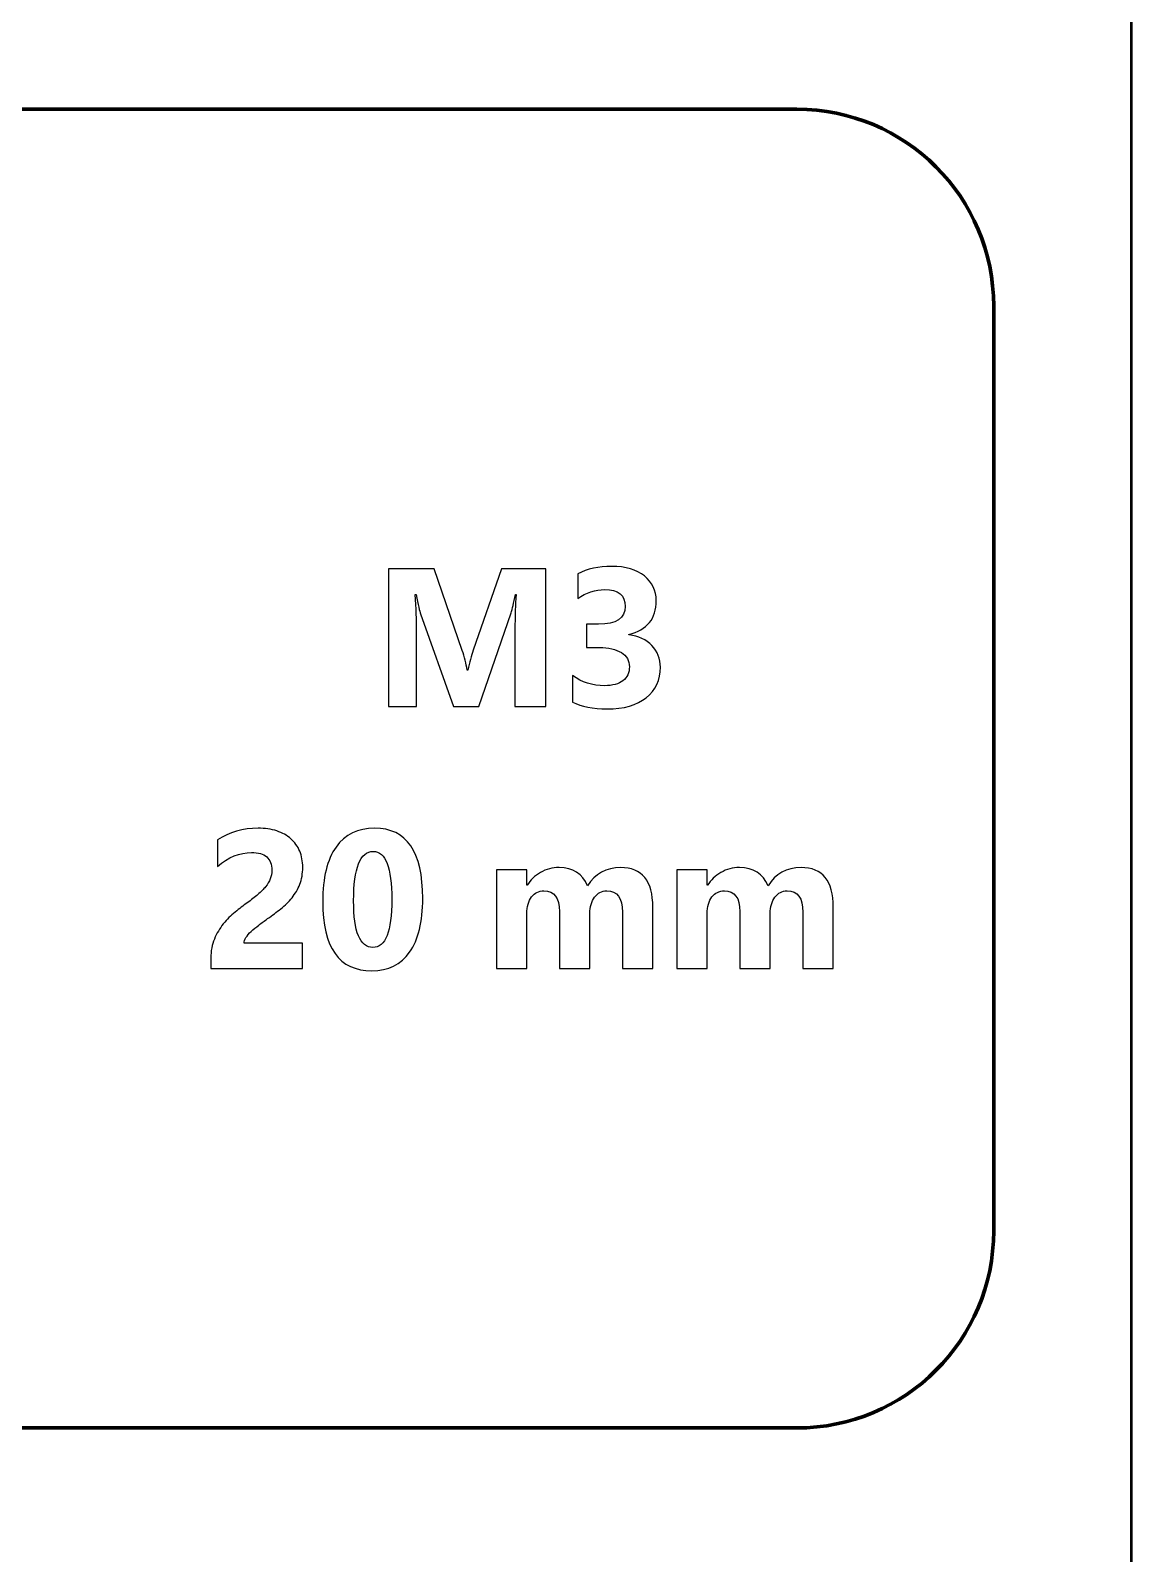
# Model space of a CAD drawing. Header units: centimetres. Extents: x -201 to 63, y -83 to 73.
# Drawn here: x -71.645 to -68.85, y -78.869 to -75 of the extents above; entities that cross this region are included whole.
import ezdxf

# ---------------------------------------------------------------- set-up
doc = ezdxf.new("R2010")
doc.units = ezdxf.units.CM
doc.header["$MEASUREMENT"] = 0
doc.layers.add('Layer 1', color=7, linetype='Continuous')

msp = doc.modelspace()

# ---------------------------------------------------------------- linework, layer by layer
at = {"layer": 'Layer 1', "color": 253, "lineweight": 53}
msp.add_open_spline([(-81.15, -82.3), (-81.15, -82.3), (-81.15, -67.7), (-81.15, -67.7), (-81.15, -67.7), (-81.15, -67.25817), (-80.79183, -66.9), (-80.35, -66.9), (-80.35, -66.9), (-80.35, -66.9), (-69.65, -66.9), (-69.65, -66.9), (-69.65, -66.9), (-69.20817, -66.9), (-68.85, -67.25817), (-68.85, -67.7), (-68.85, -67.7), (-68.85, -67.7), (-68.85, -82.3), (-68.85, -82.3), (-68.85, -82.3), (-68.85, -82.74183), (-69.20817, -83.1), (-69.65, -83.1), (-69.65, -83.1), (-69.65, -83.1), (-80.35, -83.1), (-80.35, -83.1), (-80.35, -83.1), (-80.79183, -83.1), (-81.15, -82.74183), (-81.15, -82.3)], degree=3, knots=[0, 0, 0, 0, 0.1111111, 0.1111111, 0.1111111, 0.1111111, 0.2222222, 0.2222222, 0.2222222, 0.2222222, 0.3333333, 0.3333333, 0.3333333, 0.3333333, 0.4444444, 0.4444444, 0.4444444, 0.4444444, 0.5555556, 0.5555556, 0.5555556, 0.5555556, 0.6666667, 0.6666667, 0.6666667, 0.6666667, 0.7777778, 0.7777778, 0.7777778, 0.7777778, 1, 1, 1, 1], dxfattribs=at)
at = {"layer": 'Layer 1', "lineweight": 100}
msp.add_open_spline([(-74.8, -78.05), (-74.8, -78.05), (-74.8, -75.7), (-74.8, -75.7), (-74.8, -75.7), (-74.8, -75.42386), (-74.57614, -75.2), (-74.3, -75.2), (-74.3, -75.2), (-74.3, -75.2), (-69.7, -75.2), (-69.7, -75.2), (-69.7, -75.2), (-69.42386, -75.2), (-69.2, -75.42386), (-69.2, -75.7), (-69.2, -75.7), (-69.2, -75.7), (-69.2, -78.05), (-69.2, -78.05), (-69.2, -78.05), (-69.2, -78.32614), (-69.42386, -78.55), (-69.7, -78.55), (-69.7, -78.55), (-69.7, -78.55), (-74.3, -78.55), (-74.3, -78.55), (-74.3, -78.55), (-74.57614, -78.55), (-74.8, -78.32614), (-74.8, -78.05)], degree=3, knots=[0, 0, 0, 0, 0.1111111, 0.1111111, 0.1111111, 0.1111111, 0.2222222, 0.2222222, 0.2222222, 0.2222222, 0.3333333, 0.3333333, 0.3333333, 0.3333333, 0.4444444, 0.4444444, 0.4444444, 0.4444444, 0.5555556, 0.5555556, 0.5555556, 0.5555556, 0.6666667, 0.6666667, 0.6666667, 0.6666667, 0.7777778, 0.7777778, 0.7777778, 0.7777778, 1, 1, 1, 1], dxfattribs=at)
at = {"layer": 'Layer 1'}
for points, knots in [([(-70.33741, -76.71742), (-70.33741, -76.71742), (-70.41533, -76.71742), (-70.41533, -76.71742), (-70.41533, -76.71742), (-70.41533, -76.71742), (-70.41533, -76.50792), (-70.41533, -76.50792), (-70.41533, -76.50792), (-70.41533, -76.48534), (-70.41433, -76.46034), (-70.41241, -76.433), (-70.41241, -76.433), (-70.41241, -76.433), (-70.41433, -76.433), (-70.41433, -76.433), (-70.41433, -76.433), (-70.41841, -76.4545), (-70.42208, -76.46992), (-70.42533, -76.47942), (-70.42533, -76.47942), (-70.42533, -76.47942), (-70.50733, -76.71742), (-70.50733, -76.71742), (-70.50733, -76.71742), (-70.50733, -76.71742), (-70.57183, -76.71742), (-70.57183, -76.71742), (-70.57183, -76.71742), (-70.57183, -76.71742), (-70.65533, -76.48184), (-70.65533, -76.48184), (-70.65533, -76.48184), (-70.65758, -76.4755), (-70.66124, -76.45917), (-70.66633, -76.433), (-70.66633, -76.433), (-70.66633, -76.433), (-70.66849, -76.433), (-70.66849, -76.433), (-70.66849, -76.433), (-70.66641, -76.4675), (-70.66533, -76.49775), (-70.66533, -76.52384), (-70.66533, -76.52384), (-70.66533, -76.52384), (-70.66533, -76.71742), (-70.66533, -76.71742), (-70.66533, -76.71742), (-70.66533, -76.71742), (-70.73641, -76.71742), (-70.73641, -76.71742), (-70.73641, -76.71742), (-70.73641, -76.71742), (-70.73641, -76.36734), (-70.73641, -76.36734), (-70.73641, -76.36734), (-70.73641, -76.36734), (-70.62091, -76.36734), (-70.62091, -76.36734), (-70.62091, -76.36734), (-70.62091, -76.36734), (-70.54933, -76.57484), (-70.54933, -76.57484), (-70.54933, -76.57484), (-70.54366, -76.59142), (-70.53949, -76.60809), (-70.53691, -76.62492), (-70.53691, -76.62492), (-70.53691, -76.62492), (-70.53541, -76.62492), (-70.53541, -76.62492), (-70.53541, -76.62492), (-70.53108, -76.6055), (-70.52641, -76.58867), (-70.52149, -76.57434), (-70.52149, -76.57434), (-70.52149, -76.57434), (-70.44999, -76.36734), (-70.44999, -76.36734), (-70.44999, -76.36734), (-70.44999, -76.36734), (-70.33741, -76.36734), (-70.33741, -76.36734), (-70.33741, -76.36734), (-70.33741, -76.36734), (-70.33741, -76.71742), (-70.33741, -76.71742)], [0, 0, 0, 0, 0.0434783, 0.0434783, 0.0434783, 0.0434783, 0.0869565, 0.0869565, 0.0869565, 0.0869565, 0.1304348, 0.1304348, 0.1304348, 0.1304348, 0.173913, 0.173913, 0.173913, 0.173913, 0.2173913, 0.2173913, 0.2173913, 0.2173913, 0.2608696, 0.2608696, 0.2608696, 0.2608696, 0.3043478, 0.3043478, 0.3043478, 0.3043478, 0.3478261, 0.3478261, 0.3478261, 0.3478261, 0.3913043, 0.3913043, 0.3913043, 0.3913043, 0.4347826, 0.4347826, 0.4347826, 0.4347826, 0.4782609, 0.4782609, 0.4782609, 0.4782609, 0.5217391, 0.5217391, 0.5217391, 0.5217391, 0.5652174, 0.5652174, 0.5652174, 0.5652174, 0.6086957, 0.6086957, 0.6086957, 0.6086957, 0.6521739, 0.6521739, 0.6521739, 0.6521739, 0.6956522, 0.6956522, 0.6956522, 0.6956522, 0.7391304, 0.7391304, 0.7391304, 0.7391304, 0.7826087, 0.7826087, 0.7826087, 0.7826087, 0.826087, 0.826087, 0.826087, 0.826087, 0.8695652, 0.8695652, 0.8695652, 0.8695652, 0.9130435, 0.9130435, 0.9130435, 0.9130435, 1, 1, 1, 1]), ([(-70.26933, -76.70592), (-70.26933, -76.70592), (-70.26933, -76.63884), (-70.26933, -76.63884), (-70.26933, -76.63884), (-70.24591, -76.65592), (-70.21858, -76.66442), (-70.18733, -76.66442), (-70.18733, -76.66442), (-70.16758, -76.66442), (-70.15224, -76.66017), (-70.14133, -76.65175), (-70.14133, -76.65175), (-70.13033, -76.64325), (-70.12483, -76.6315), (-70.12483, -76.61634), (-70.12483, -76.61634), (-70.12483, -76.60075), (-70.13158, -76.58867), (-70.14516, -76.58017), (-70.14516, -76.58017), (-70.15883, -76.57175), (-70.17749, -76.5675), (-70.20124, -76.5675), (-70.20124, -76.5675), (-70.20124, -76.5675), (-70.23366, -76.5675), (-70.23366, -76.5675), (-70.23366, -76.5675), (-70.23366, -76.5675), (-70.23366, -76.50842), (-70.23366, -76.50842), (-70.23366, -76.50842), (-70.23366, -76.50842), (-70.20366, -76.50842), (-70.20366, -76.50842), (-70.20366, -76.50842), (-70.15808, -76.50842), (-70.13533, -76.49334), (-70.13533, -76.463), (-70.13533, -76.463), (-70.13533, -76.4345), (-70.15283, -76.42034), (-70.18783, -76.42034), (-70.18783, -76.42034), (-70.21124, -76.42034), (-70.23399, -76.42784), (-70.25616, -76.443), (-70.25616, -76.443), (-70.25616, -76.443), (-70.25616, -76.38), (-70.25616, -76.38), (-70.25616, -76.38), (-70.23158, -76.36767), (-70.20291, -76.36142), (-70.17024, -76.36142), (-70.17024, -76.36142), (-70.13441, -76.36142), (-70.10658, -76.3695), (-70.08658, -76.38567), (-70.08658, -76.38567), (-70.06666, -76.40175), (-70.05666, -76.42267), (-70.05666, -76.44834), (-70.05666, -76.44834), (-70.05666, -76.49409), (-70.07991, -76.52275), (-70.12624, -76.53434), (-70.12624, -76.53434), (-70.12624, -76.53434), (-70.12624, -76.5355), (-70.12624, -76.5355), (-70.12624, -76.5355), (-70.10158, -76.53859), (-70.08199, -76.54759), (-70.06766, -76.5625), (-70.06766, -76.5625), (-70.05333, -76.57742), (-70.04616, -76.59567), (-70.04616, -76.61734), (-70.04616, -76.61734), (-70.04616, -76.65), (-70.05816, -76.67592), (-70.08208, -76.69492), (-70.08208, -76.69492), (-70.10599, -76.714), (-70.13908, -76.7235), (-70.18124, -76.7235), (-70.18124, -76.7235), (-70.21733, -76.7235), (-70.24674, -76.71767), (-70.26933, -76.70592)], [0, 0, 0, 0, 0.0416667, 0.0416667, 0.0416667, 0.0416667, 0.0833333, 0.0833333, 0.0833333, 0.0833333, 0.125, 0.125, 0.125, 0.125, 0.1666667, 0.1666667, 0.1666667, 0.1666667, 0.2083333, 0.2083333, 0.2083333, 0.2083333, 0.25, 0.25, 0.25, 0.25, 0.2916667, 0.2916667, 0.2916667, 0.2916667, 0.3333333, 0.3333333, 0.3333333, 0.3333333, 0.375, 0.375, 0.375, 0.375, 0.4166667, 0.4166667, 0.4166667, 0.4166667, 0.4583333, 0.4583333, 0.4583333, 0.4583333, 0.5, 0.5, 0.5, 0.5, 0.5416667, 0.5416667, 0.5416667, 0.5416667, 0.5833333, 0.5833333, 0.5833333, 0.5833333, 0.625, 0.625, 0.625, 0.625, 0.6666667, 0.6666667, 0.6666667, 0.6666667, 0.7083333, 0.7083333, 0.7083333, 0.7083333, 0.75, 0.75, 0.75, 0.75, 0.7916667, 0.7916667, 0.7916667, 0.7916667, 0.8333333, 0.8333333, 0.8333333, 0.8333333, 0.875, 0.875, 0.875, 0.875, 0.9166667, 0.9166667, 0.9166667, 0.9166667, 1, 1, 1, 1]), ([(-71.10316, -77.3185), (-71.10316, -77.3185), (-70.95474, -77.3185), (-70.95474, -77.3185), (-70.95474, -77.3185), (-70.95474, -77.3185), (-70.95474, -77.3825), (-70.95474, -77.3825), (-70.95474, -77.3825), (-70.95474, -77.3825), (-71.18766, -77.3825), (-71.18766, -77.3825), (-71.18766, -77.3825), (-71.18766, -77.3825), (-71.18766, -77.35617), (-71.18766, -77.35617), (-71.18766, -77.35617), (-71.18766, -77.33825), (-71.18466, -77.32217), (-71.17858, -77.30792), (-71.17858, -77.30792), (-71.17258, -77.29367), (-71.16499, -77.28092), (-71.15591, -77.26958), (-71.15591, -77.26958), (-71.14683, -77.25825), (-71.13683, -77.24825), (-71.12599, -77.23958), (-71.12599, -77.23958), (-71.11516, -77.23083), (-71.10491, -77.223), (-71.09508, -77.216), (-71.09508, -77.216), (-71.08483, -77.20867), (-71.07591, -77.20167), (-71.06816, -77.195), (-71.06816, -77.195), (-71.06041, -77.18833), (-71.05391, -77.18167), (-71.04858, -77.17508), (-71.04858, -77.17508), (-71.04333, -77.1685), (-71.03941, -77.16183), (-71.03674, -77.15508), (-71.03674, -77.15508), (-71.03416, -77.14833), (-71.03283, -77.14117), (-71.03283, -77.1335), (-71.03283, -77.1335), (-71.03283, -77.1185), (-71.03708, -77.10717), (-71.04558, -77.0995), (-71.04558, -77.0995), (-71.05399, -77.09192), (-71.06699, -77.08808), (-71.08441, -77.08808), (-71.08441, -77.08808), (-71.11449, -77.08808), (-71.14333, -77.1), (-71.17083, -77.12392), (-71.17083, -77.12392), (-71.17083, -77.12392), (-71.17083, -77.05608), (-71.17083, -77.05608), (-71.17083, -77.05608), (-71.14033, -77.03642), (-71.10599, -77.0265), (-71.06774, -77.0265), (-71.06774, -77.0265), (-71.04999, -77.0265), (-71.03416, -77.02883), (-71.02008, -77.0335), (-71.02008, -77.0335), (-71.00599, -77.03817), (-70.99408, -77.04475), (-70.98424, -77.05342), (-70.98424, -77.05342), (-70.97449, -77.062), (-70.96708, -77.0725), (-70.96191, -77.08475), (-70.96191, -77.08475), (-70.95683, -77.09708), (-70.95424, -77.11075), (-70.95424, -77.12592), (-70.95424, -77.12592), (-70.95424, -77.142), (-70.95674, -77.15633), (-70.96166, -77.16883), (-70.96166, -77.16883), (-70.96666, -77.18142), (-70.97324, -77.19283), (-70.98149, -77.20308), (-70.98149, -77.20308), (-70.98966, -77.21333), (-70.99916, -77.22275), (-71.00991, -77.23125), (-71.00991, -77.23125), (-71.02066, -77.23983), (-71.03183, -77.24808), (-71.04333, -77.256), (-71.04333, -77.256), (-71.05116, -77.26158), (-71.05866, -77.26708), (-71.06591, -77.2725), (-71.06591, -77.2725), (-71.07316, -77.278), (-71.07958, -77.28333), (-71.08508, -77.28867), (-71.08508, -77.28867), (-71.09066, -77.29392), (-71.09508, -77.29908), (-71.09833, -77.30417), (-71.09833, -77.30417), (-71.10158, -77.30917), (-71.10316, -77.314), (-71.10316, -77.3185)], [0, 0, 0, 0, 0.0333333, 0.0333333, 0.0333333, 0.0333333, 0.0666667, 0.0666667, 0.0666667, 0.0666667, 0.1, 0.1, 0.1, 0.1, 0.1333333, 0.1333333, 0.1333333, 0.1333333, 0.1666667, 0.1666667, 0.1666667, 0.1666667, 0.2, 0.2, 0.2, 0.2, 0.2333333, 0.2333333, 0.2333333, 0.2333333, 0.2666667, 0.2666667, 0.2666667, 0.2666667, 0.3, 0.3, 0.3, 0.3, 0.3333333, 0.3333333, 0.3333333, 0.3333333, 0.3666667, 0.3666667, 0.3666667, 0.3666667, 0.4, 0.4, 0.4, 0.4, 0.4333333, 0.4333333, 0.4333333, 0.4333333, 0.4666667, 0.4666667, 0.4666667, 0.4666667, 0.5, 0.5, 0.5, 0.5, 0.5333333, 0.5333333, 0.5333333, 0.5333333, 0.5666667, 0.5666667, 0.5666667, 0.5666667, 0.6, 0.6, 0.6, 0.6, 0.6333333, 0.6333333, 0.6333333, 0.6333333, 0.6666667, 0.6666667, 0.6666667, 0.6666667, 0.7, 0.7, 0.7, 0.7, 0.7333333, 0.7333333, 0.7333333, 0.7333333, 0.7666667, 0.7666667, 0.7666667, 0.7666667, 0.8, 0.8, 0.8, 0.8, 0.8333333, 0.8333333, 0.8333333, 0.8333333, 0.8666667, 0.8666667, 0.8666667, 0.8666667, 0.9, 0.9, 0.9, 0.9, 0.9333333, 0.9333333, 0.9333333, 0.9333333, 1, 1, 1, 1]), ([(-70.7785, -77.38858), (-70.86183, -77.38858), (-70.9035, -77.33008), (-70.9035, -77.21308), (-70.9035, -77.21308), (-70.9035, -77.15233), (-70.89225, -77.10608), (-70.86966, -77.07425), (-70.86966, -77.07425), (-70.84716, -77.04242), (-70.81441, -77.0265), (-70.77166, -77.0265), (-70.77166, -77.0265), (-70.69025, -77.0265), (-70.64958, -77.086), (-70.64958, -77.205), (-70.64958, -77.205), (-70.64958, -77.26425), (-70.66066, -77.30967), (-70.68291, -77.34125), (-70.68291, -77.34125), (-70.70508, -77.37283), (-70.737, -77.38858), (-70.7785, -77.38858)], [0, 0, 0, 0, 0.1428571, 0.1428571, 0.1428571, 0.1428571, 0.2857143, 0.2857143, 0.2857143, 0.2857143, 0.4285714, 0.4285714, 0.4285714, 0.4285714, 0.5714286, 0.5714286, 0.5714286, 0.5714286, 0.7142857, 0.7142857, 0.7142857, 0.7142857, 1, 1, 1, 1]), ([(-70.77508, -77.08542), (-70.80841, -77.08542), (-70.82508, -77.12725), (-70.82508, -77.21108), (-70.82508, -77.21108), (-70.82508, -77.29008), (-70.80875, -77.3295), (-70.77608, -77.3295), (-70.77608, -77.3295), (-70.74416, -77.3295), (-70.72816, -77.28883), (-70.72816, -77.20742), (-70.72816, -77.20742), (-70.72816, -77.12608), (-70.74383, -77.08542), (-70.77508, -77.08542)], [0, 0, 0, 0, 0.2, 0.2, 0.2, 0.2, 0.4, 0.4, 0.4, 0.4, 0.6, 0.6, 0.6, 0.6, 1, 1, 1, 1]), ([(-70.06541, -77.3825), (-70.06541, -77.3825), (-70.14233, -77.3825), (-70.14233, -77.3825), (-70.14233, -77.3825), (-70.14233, -77.3825), (-70.14233, -77.23992), (-70.14233, -77.23992), (-70.14233, -77.23992), (-70.14233, -77.20358), (-70.15566, -77.1855), (-70.18233, -77.1855), (-70.18233, -77.1855), (-70.195, -77.1855), (-70.20533, -77.19092), (-70.21333, -77.20183), (-70.21333, -77.20183), (-70.22133, -77.21275), (-70.22533, -77.22633), (-70.22533, -77.24258), (-70.22533, -77.24258), (-70.22533, -77.24258), (-70.22533, -77.3825), (-70.22533, -77.3825), (-70.22533, -77.3825), (-70.22533, -77.3825), (-70.30241, -77.3825), (-70.30241, -77.3825), (-70.30241, -77.3825), (-70.30241, -77.3825), (-70.30241, -77.23842), (-70.30241, -77.23842), (-70.30241, -77.23842), (-70.30241, -77.20317), (-70.31558, -77.1855), (-70.34175, -77.1855), (-70.34175, -77.1855), (-70.35491, -77.1855), (-70.3655, -77.19067), (-70.37333, -77.20108), (-70.37333, -77.20108), (-70.38125, -77.2115), (-70.38525, -77.22567), (-70.38525, -77.24358), (-70.38525, -77.24358), (-70.38525, -77.24358), (-70.38525, -77.3825), (-70.38525, -77.3825), (-70.38525, -77.3825), (-70.38525, -77.3825), (-70.46233, -77.3825), (-70.46233, -77.3825), (-70.46233, -77.3825), (-70.46233, -77.3825), (-70.46233, -77.1325), (-70.46233, -77.1325), (-70.46233, -77.1325), (-70.46233, -77.1325), (-70.38525, -77.1325), (-70.38525, -77.1325), (-70.38525, -77.1325), (-70.38525, -77.1325), (-70.38525, -77.17158), (-70.38525, -77.17158), (-70.38525, -77.17158), (-70.38525, -77.17158), (-70.38425, -77.17158), (-70.38425, -77.17158), (-70.38425, -77.17158), (-70.37625, -77.15825), (-70.36508, -77.14733), (-70.35066, -77.139), (-70.35066, -77.139), (-70.33625, -77.13058), (-70.3205, -77.12642), (-70.30341, -77.12642), (-70.30341, -77.12642), (-70.26808, -77.12642), (-70.24391, -77.14192), (-70.23091, -77.173), (-70.23091, -77.173), (-70.21183, -77.14192), (-70.18391, -77.12642), (-70.14691, -77.12642), (-70.14691, -77.12642), (-70.09258, -77.12642), (-70.06541, -77.15992), (-70.06541, -77.227), (-70.06541, -77.227), (-70.06541, -77.227), (-70.06541, -77.3825), (-70.06541, -77.3825)], [0, 0, 0, 0, 0.0416667, 0.0416667, 0.0416667, 0.0416667, 0.0833333, 0.0833333, 0.0833333, 0.0833333, 0.125, 0.125, 0.125, 0.125, 0.1666667, 0.1666667, 0.1666667, 0.1666667, 0.2083333, 0.2083333, 0.2083333, 0.2083333, 0.25, 0.25, 0.25, 0.25, 0.2916667, 0.2916667, 0.2916667, 0.2916667, 0.3333333, 0.3333333, 0.3333333, 0.3333333, 0.375, 0.375, 0.375, 0.375, 0.4166667, 0.4166667, 0.4166667, 0.4166667, 0.4583333, 0.4583333, 0.4583333, 0.4583333, 0.5, 0.5, 0.5, 0.5, 0.5416667, 0.5416667, 0.5416667, 0.5416667, 0.5833333, 0.5833333, 0.5833333, 0.5833333, 0.625, 0.625, 0.625, 0.625, 0.6666667, 0.6666667, 0.6666667, 0.6666667, 0.7083333, 0.7083333, 0.7083333, 0.7083333, 0.75, 0.75, 0.75, 0.75, 0.7916667, 0.7916667, 0.7916667, 0.7916667, 0.8333333, 0.8333333, 0.8333333, 0.8333333, 0.875, 0.875, 0.875, 0.875, 0.9166667, 0.9166667, 0.9166667, 0.9166667, 1, 1, 1, 1]), ([(-69.60741, -77.3825), (-69.60741, -77.3825), (-69.68433, -77.3825), (-69.68433, -77.3825), (-69.68433, -77.3825), (-69.68433, -77.3825), (-69.68433, -77.23992), (-69.68433, -77.23992), (-69.68433, -77.23992), (-69.68433, -77.20358), (-69.69766, -77.1855), (-69.72433, -77.1855), (-69.72433, -77.1855), (-69.737, -77.1855), (-69.74733, -77.19092), (-69.75533, -77.20183), (-69.75533, -77.20183), (-69.76333, -77.21275), (-69.76733, -77.22633), (-69.76733, -77.24258), (-69.76733, -77.24258), (-69.76733, -77.24258), (-69.76733, -77.3825), (-69.76733, -77.3825), (-69.76733, -77.3825), (-69.76733, -77.3825), (-69.84441, -77.3825), (-69.84441, -77.3825), (-69.84441, -77.3825), (-69.84441, -77.3825), (-69.84441, -77.23842), (-69.84441, -77.23842), (-69.84441, -77.23842), (-69.84441, -77.20317), (-69.85758, -77.1855), (-69.88375, -77.1855), (-69.88375, -77.1855), (-69.89691, -77.1855), (-69.9075, -77.19067), (-69.91533, -77.20108), (-69.91533, -77.20108), (-69.92325, -77.2115), (-69.92725, -77.22567), (-69.92725, -77.24358), (-69.92725, -77.24358), (-69.92725, -77.24358), (-69.92725, -77.3825), (-69.92725, -77.3825), (-69.92725, -77.3825), (-69.92725, -77.3825), (-70.00433, -77.3825), (-70.00433, -77.3825), (-70.00433, -77.3825), (-70.00433, -77.3825), (-70.00433, -77.1325), (-70.00433, -77.1325), (-70.00433, -77.1325), (-70.00433, -77.1325), (-69.92725, -77.1325), (-69.92725, -77.1325), (-69.92725, -77.1325), (-69.92725, -77.1325), (-69.92725, -77.17158), (-69.92725, -77.17158), (-69.92725, -77.17158), (-69.92725, -77.17158), (-69.92625, -77.17158), (-69.92625, -77.17158), (-69.92625, -77.17158), (-69.91825, -77.15825), (-69.90708, -77.14733), (-69.89266, -77.139), (-69.89266, -77.139), (-69.87825, -77.13058), (-69.8625, -77.12642), (-69.84541, -77.12642), (-69.84541, -77.12642), (-69.81008, -77.12642), (-69.78591, -77.14192), (-69.77291, -77.173), (-69.77291, -77.173), (-69.75383, -77.14192), (-69.72591, -77.12642), (-69.68891, -77.12642), (-69.68891, -77.12642), (-69.63458, -77.12642), (-69.60741, -77.15992), (-69.60741, -77.227), (-69.60741, -77.227), (-69.60741, -77.227), (-69.60741, -77.3825), (-69.60741, -77.3825)], [0, 0, 0, 0, 0.0416667, 0.0416667, 0.0416667, 0.0416667, 0.0833333, 0.0833333, 0.0833333, 0.0833333, 0.125, 0.125, 0.125, 0.125, 0.1666667, 0.1666667, 0.1666667, 0.1666667, 0.2083333, 0.2083333, 0.2083333, 0.2083333, 0.25, 0.25, 0.25, 0.25, 0.2916667, 0.2916667, 0.2916667, 0.2916667, 0.3333333, 0.3333333, 0.3333333, 0.3333333, 0.375, 0.375, 0.375, 0.375, 0.4166667, 0.4166667, 0.4166667, 0.4166667, 0.4583333, 0.4583333, 0.4583333, 0.4583333, 0.5, 0.5, 0.5, 0.5, 0.5416667, 0.5416667, 0.5416667, 0.5416667, 0.5833333, 0.5833333, 0.5833333, 0.5833333, 0.625, 0.625, 0.625, 0.625, 0.6666667, 0.6666667, 0.6666667, 0.6666667, 0.7083333, 0.7083333, 0.7083333, 0.7083333, 0.75, 0.75, 0.75, 0.75, 0.7916667, 0.7916667, 0.7916667, 0.7916667, 0.8333333, 0.8333333, 0.8333333, 0.8333333, 0.875, 0.875, 0.875, 0.875, 0.9166667, 0.9166667, 0.9166667, 0.9166667, 1, 1, 1, 1])]:
    msp.add_open_spline(points, degree=3, knots=knots, dxfattribs=at)

doc.saveas('drawing.dxf')
